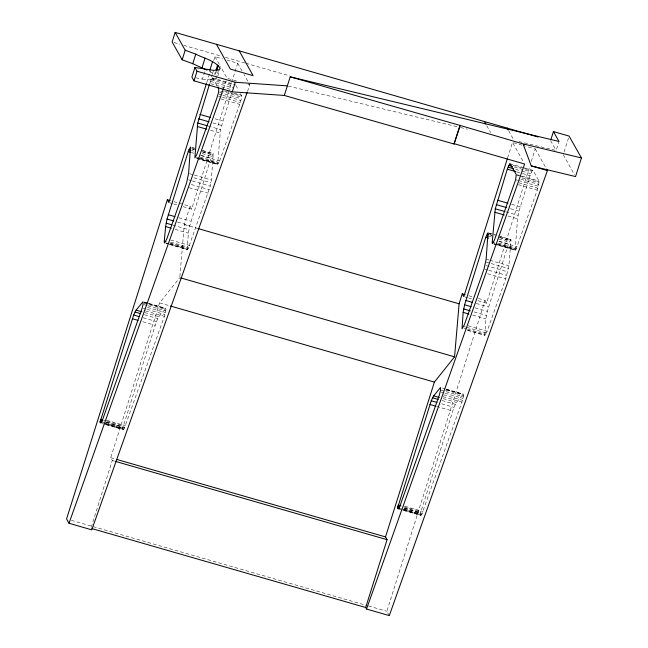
<?xml version="1.0" encoding="UTF-8"?>
<svg xmlns="http://www.w3.org/2000/svg" width="648" height="648" viewBox="0 0 648 648"><rect width="100%" height="100%" fill="white"/><g stroke="black" fill="none" stroke-linecap="round" stroke-linejoin="round"><path stroke-width="0.49" stroke-dasharray="3.24 2.43" d="M240.513 93.62C242.919 96.844 240.449 100.975 239.703 104.377L219.591 160.988L217.615 164.43L220.506 129.584L231.595 92.777M515.152 250.201L517.55 218.805L518.975 211.167L530.032 175.721L532.081 170.813L532.956 170.335L538.982 181.027L538.804 184.453L537.241 190.139L515.97 249.423L515.152 250.201L492.399 243.64M187.191 249.593L188.366 233.15L189.799 225.601L210.956 158.161L213.257 153.552L211.345 179.966L210.252 186.106L188.171 248.702L187.191 249.593L166.334 243.583M123.161 429.559L122.804 428.733L123.387 425.858L156.427 321.578L158.865 316.67L165.734 308.294L165.831 310.91L164.381 316.354L124.092 428.952L123.161 429.559L102.303 423.549M420.698 515.33L420.341 514.496L420.925 511.62L453.965 407.341L456.411 402.44L463.28 394.057L463.369 396.681L461.919 402.125L421.629 514.715L420.698 515.33L401.744 509.863M510.794 239.315L508.502 243.923L487.345 311.364L485.911 318.913L484.777 335.389L487.118 331.233L505.691 278.956L508.891 265.729L511.021 239.72L497.526 235.491M179.861 276.631L184.307 224.597L190.075 206.339L178.694 203.067M195.728 77.809L202.419 79.105L205.141 70.478M206.769 82.571L210.398 71.053M213.735 60.491L214.95 56.651L222.531 58.838M202.419 79.105L210.527 79.939L212.042 75.144M212.341 74.188L213.556 70.357M216.416 71.329L215.209 75.16L214.553 74.625L215.46 71.75M210.527 79.939L215.582 79.526L218.611 69.944M217.785 75.97L219.907 69.263M114.226 461.044L112.29 460.485L110.719 457.707L159.594 302.891L179.78 277.636M91.182 527.334L112.29 460.485M183.109 206.663L191.638 209.118L237.695 63.212L227.27 60.207M507.619 157.837L512.487 142.414L523.681 162.284M389.294 615.6L386.856 611.275L484.996 300.405L478.362 298.493M478.03 300.729L486.559 303.183L529.764 166.325M531.287 161.506L535.24 148.975L525.763 146.246M518.943 141.556L556.146 150.506L559.005 141.458M564.125 151.932L568.539 137.959M209.733 83.398L211.791 78.489L212.657 78.011L217.299 86.233M223.39 88.736L226.103 81.105M247.496 91.481L249.869 84.807L244.029 74.439M215.582 79.526L216.651 78.432M288.328 86.103L459.537 127.275M460.517 127.51L467.411 129.163M174.069 42.541L179.893 44.218M183.773 45.344L221.624 56.255M225.504 57.372L244.92 62.961M245.884 63.245L289.559 75.832M513.435 142.69L524.815 145.97M236.593 80.984L227.116 78.246L221.276 67.886M247.973 84.264L249.869 84.807M212.317 77.914L235.41 84.564M509.855 163.677L523.471 167.597M524.418 167.873L532.956 170.335M211.791 78.489L234.544 85.042M513.127 165.345L523.552 168.35M524.499 168.626L532.081 170.813M211.143 79.68L232 85.69M514.374 167.087L531.441 172.004M210.438 81.373L233.191 87.934M515.565 169.322L521.251 170.967M522.199 171.234L530.728 173.696M210.681 83.673L232.486 89.959M516.756 171.898L521.494 173.267M522.442 173.534L530.032 175.721M233.855 93.077L241.437 95.264M517.177 174.741L520.968 175.835M521.915 176.11L538.982 181.027M224.508 91.012L241.566 95.928M516.359 175.138L519.202 175.956M520.15 176.232L539.112 181.699M220.652 91.101L241.51 97.111M521.988 177.957L539.047 182.874M219.461 92.405L241.259 98.69M520.79 179.261L538.804 184.453M219.048 94.252L221.891 95.07M222.839 95.345L240.854 100.537M515.646 179.747L517.541 180.29M518.489 180.565L538.399 186.3M218.514 96.204L221.357 97.022M222.305 97.297L240.319 102.489M518.902 182.785L537.856 188.252M220.741 98.909L239.703 104.377M518.287 184.672L537.241 190.139M215.104 118.811L222.693 120.998M511.701 204.306L520.231 206.761M212.9 122.942L221.43 125.404M510.446 208.713L518.975 211.167M208.178 126.036L220.506 129.584M505.724 211.799L518.044 215.347M210.527 130.305L220.004 133.034M508.073 216.068L517.55 218.805M192.399 147.542L194.295 148.084M202.824 150.547L213.257 153.552M488.989 233.029L496.579 235.216M191.678 147.663L194.821 148.651M202.103 150.668L213.484 153.949M488.268 233.159L494.91 235.07M500.596 236.706L511.021 239.72M191.678 148.716L194.522 149.534M202.103 151.721L213.484 155.002M490.172 234.754L492.067 235.297M499.649 237.484L511.021 240.764M192.351 149.056L194.246 149.607M202.775 152.061L212.261 154.799M489.888 234.819L491.792 235.37M499.373 237.557L509.798 240.562M191.703 150.555L193.598 151.106M202.127 153.56L211.604 156.298M488.292 236.05L492.083 237.144M498.725 239.055L509.15 242.06M192.002 152.693L193.898 153.236M201.479 155.423L210.956 158.161M499.017 241.194L508.502 243.923M200.629 155.52L219.591 160.988M499.122 241.558L517.128 246.75M200.038 157.051L218.992 162.51M498.523 243.089L516.537 248.281M200.386 158.088L217.445 163.004M497.923 243.851L514.99 248.775M196.628 157.375L199.471 158.193M200.418 158.468L218.433 163.661M497.016 243.964L515.97 249.423M196.579 157.966L199.43 158.784M200.378 159.06L217.436 163.976M494.124 243.729L514.982 249.747M197.097 158.315L217.955 164.325M493.695 243.802L496.538 244.62M497.486 244.895L515.492 250.088M196.757 158.42L217.615 164.43M189.548 173.68L193.339 174.774M194.287 175.049L211.345 179.966M486.138 259.176L488.981 259.994M489.929 260.269L508.891 265.729M193.898 177.827L210.965 182.752M485.757 261.954L508.502 268.515M188.447 179.82L191.29 180.638M192.237 180.913L210.252 186.106M485.992 265.583L507.797 271.868M191.273 184.51L209.28 189.702M485.02 269.179L487.863 269.997M488.811 270.273L506.825 275.465M189.192 187.726L208.146 193.185M487.677 273.764L505.691 278.956M173.956 201.698L177.746 202.792M169.833 202.832L172.676 203.658M173.624 203.926L177.414 205.019M468.877 295.763L472.667 296.857M464.754 296.897L467.597 297.716M468.545 297.991L471.388 298.809M178.71 217.72L191.038 221.268M476.256 303.483L488.576 307.039M177.479 222.045L189.799 225.601M475.016 307.808L487.345 311.364M184.307 224.597L197.907 228.509M172.757 225.075L188.876 229.716M474.093 311.931L486.413 315.479M175.098 229.327L188.366 233.15M472.635 315.09L485.911 318.913M170.61 240.003L189.572 245.471M468.156 325.774L487.118 331.233M463.668 326.462L465.564 327.005M466.511 327.281L486.421 333.015M170.837 242.125L188.852 247.317M169.946 242.887L187.013 247.803M463.96 328.091L466.803 328.917M467.751 329.184L485.765 334.376M170.157 243.51L188.171 248.702M166.131 243.008L186.989 249.018M467.184 330.002L485.198 335.194M165.791 243.203L168.634 244.021M169.59 244.296L187.596 249.488M467.718 330.472L484.777 335.389M159.594 302.891L169.306 305.694M143.929 302.009L147.728 303.102M148.676 303.369L165.734 308.294M442.422 388.047L445.265 388.865M446.213 389.14L463.28 394.057M144.164 302.333L165.969 308.61M446.448 389.456L463.506 394.381M144.472 302.576L147.315 303.394M148.271 303.669L165.329 308.586M446.755 389.707L462.875 394.349M144.196 303.232L166.001 309.517M445.532 390.096L463.539 395.288M144.026 304.625L146.869 305.451M147.817 305.718L165.831 310.91M440.616 390.12L463.369 396.681M147.461 307.452L165.475 312.644M441.215 392.121L444.058 392.947M445.006 393.215L463.012 398.407M143.168 308.237L146.011 309.064M146.966 309.331L164.973 314.523M443.556 394.826L462.518 400.294M145.419 310.894L164.381 316.354M442.965 396.657L461.919 402.125M144.65 312.571L158.865 316.67M443.135 398.609L456.411 402.44M144.455 314.75L157.723 318.581M441.993 400.521L455.269 404.344M143.151 317.747L156.427 321.578M441.644 403.785L453.965 407.341M142.803 321.748L155.123 325.304M436.55 406.418L452.669 411.067M106.556 420.252L125.518 425.72M405.049 506.291L423.055 511.483M103.478 420.123L106.321 420.941M107.268 421.216L123.387 425.858M403.858 506.704L420.925 511.62M107.025 422.05L123.144 426.7M404.571 507.813L420.682 512.463M105.818 422.132L124.781 427.591M404.303 508.17L422.318 513.362M105.891 422.585L122.95 427.502M404.376 508.623L420.495 513.273M102.927 422.472L122.837 428.207M403.315 509.053L420.382 513.969M106.078 423.76L124.092 428.952M403.615 509.522L421.629 514.715M105.737 423.808L122.804 428.733M399.492 508.486L420.341 514.496M104.846 423.833L122.861 429.025M403.331 509.871L420.398 514.787M105.519 424.44L123.525 429.632M403.056 510.211L421.07 515.395M397.953 508.769L400.796 509.587M110.719 457.707L114.607 458.825M71.418 520.352L367.448 605.686M368.42 605.961L386.856 611.275M209.466 71.369L214.553 74.625M563.242 154.718L574.574 174.822M550.581 140.616L556.146 150.506M535.24 148.975L546.904 169.679M508.615 130.694L514.05 140.381M486.761 125.736L490.577 132.54M484.996 300.405L486.559 303.183M237.695 63.212L242.077 70.988M235.872 85.39L238.658 90.323M214.95 56.651L220.79 67.019M190.075 206.339L191.638 209.118"/><path stroke-width="0.97" d="M492.237 242.214L492.399 243.64L494.375 240.197L515.646 179.747L516.229 174.466L509.855 163.677L507.279 169.168L495.291 208.794L492.237 242.214L494.132 242.757M164.26 241.25L164.438 243.041L166.82 238.91L186.527 183.141L188.6 173.405L190.504 146.991L188.212 151.6L167.046 219.04L165.621 226.589L164.26 241.25L166.155 241.793M100.051 422.172L133.674 315.017L136.121 310.117L142.981 301.733L143.078 304.358L141.629 309.801L102.765 419.159L100.78 423.079L100.051 422.172L101.947 422.715M397.597 507.935L431.22 400.78L433.658 395.879L440.527 387.496L440.616 390.12L439.174 395.564L400.302 504.93L398.318 508.842L397.597 507.935L399.492 508.486M463.158 312.36L462.032 328.828L464.365 324.68L484.072 268.904L486.138 259.176L488.041 232.754L485.749 237.362L464.592 304.803L463.158 312.36L468.844 313.997M209.442 84.337L197.753 123.031L194.862 157.877L196.838 154.427L216.95 97.816C217.696 94.414 220.166 90.283 217.76 87.059M546.904 169.679L547.406 170.57L389.294 615.6L366.541 609.039L365.675 607.5L387.075 539.687L385.511 536.909L434.387 382.101L454.564 356.837L459.1 303.799L462.243 293.852L465.086 294.67M538.026 136.995L175.154 32.4L172.125 41.982L182.161 59.794L192.756 63.715L206.996 70.13M182.161 59.794L185.19 50.212L175.154 32.4M192.756 63.715L195.777 54.132L185.19 50.212M195.777 54.132C203.909 58.401 214.707 60.337 220.207 68.307L218.611 69.944L213.556 70.357L194.927 67.489L191.897 77.08L194.011 80.822L232.251 91.846L284.318 95.45L454.062 144.01L459.934 125.388L290.199 76.829L284.318 95.45M194.011 80.822L197.041 71.24L194.927 67.489M202.046 67.651L205.068 58.069M170.165 200.605L167.322 199.787L66.566 518.959L69.004 523.276L91.749 529.837L247.155 92.429M209.766 70.405L212.487 61.787M206.461 83.527L168.885 202.565L167.322 199.787M216.068 69.838L217.574 65.043M216.724 70.373L218.23 65.578M232.251 91.846L235.281 82.264L287.339 85.868M507.319 158.801L463.806 296.622L462.243 293.852M523.681 145.581L524.127 144.164L581.434 157.942L575.554 176.572L531.247 165.912L523.681 145.581L524.167 144.229L459.934 125.388M550.865 139.709L553.433 131.576L569.122 136.096L581.434 157.942M69.004 523.276L223.39 88.736M454.062 144.01L460.161 125.777M366.541 609.039L524.653 164.017L453.827 143.597M290.199 76.829L559.005 141.458L553.433 131.576M531.247 165.912L547.406 170.57M197.041 71.24L235.281 82.264M509.336 164.252L511.232 164.794M508.688 165.443L512.479 166.536M507.975 167.135L513.67 168.78M507.279 169.168L515.808 171.623M199.94 114.437L210.365 117.442M497.478 200.208L507.911 203.213M198.685 118.843L209.11 121.848M496.222 204.614L506.655 207.619M197.753 123.031L207.23 125.761M495.291 208.794L504.776 211.523M197.259 126.482L206.736 129.211M494.797 212.244L504.274 214.974M487.045 234.001L488.94 234.552M188.86 149.737L190.755 150.279M486.397 235.499L488.292 236.05M188.212 151.6L191.055 152.418M485.749 237.362L488.592 238.181M168.286 214.715L174.919 216.626M465.823 300.478L472.465 302.389M167.046 219.04L173.68 220.952M464.592 304.803L471.226 306.715M198.871 228.793L459.1 303.799M166.123 223.163L171.809 224.799M463.668 308.926L470.302 310.838M165.621 226.589L171.307 228.234M180.752 277.911L454.564 356.837M170.27 305.969L434.387 382.101M136.121 310.117L141.807 311.753M433.658 395.879L439.344 397.516M134.97 312.02L140.665 313.656M432.516 397.783L438.202 399.427M133.674 315.017L139.361 316.661M431.22 400.78L436.906 402.424M132.378 318.743L138.065 320.379M429.916 404.506L435.602 406.15M100.634 419.297L102.53 419.847M398.172 505.067L401.015 505.885M100.391 420.139L102.287 420.682M397.929 505.902L399.824 506.453M100.205 420.949L102.101 421.492M397.742 506.712L399.638 507.263M100.084 421.645L101.979 422.196M397.629 507.416L399.524 507.959M116.551 459.383L385.511 536.909M115.198 461.319L387.075 539.687M91.854 528.574L365.675 607.5M507.133 128.061L508.113 129.843M484.38 121.508L485.806 124.068M239.169 50.828L253.125 75.638L230.372 69.077L216.416 44.267"/></g></svg>
